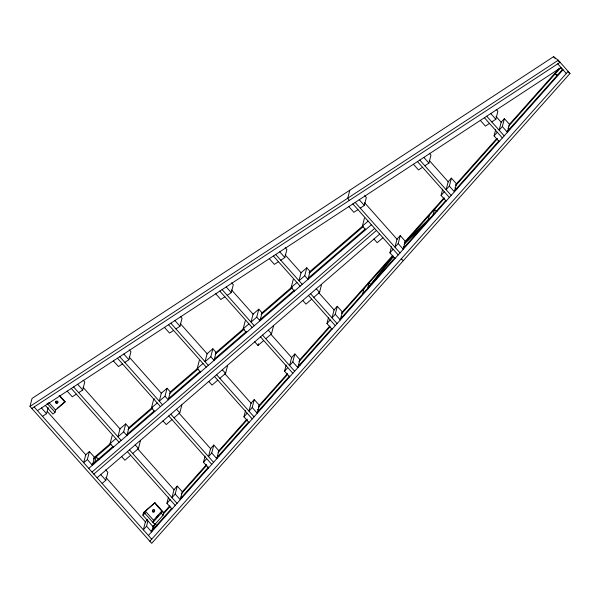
<?xml version="1.0" encoding="UTF-8"?>
<svg xmlns="http://www.w3.org/2000/svg" width="600" height="600" viewBox="0 0 600 600"><rect width="100%" height="100%" fill="white"/><g stroke="black" fill="none" stroke-linecap="round" stroke-linejoin="round"><path stroke-width="0.9" d="M30 406.41L32.047 398.438L553.575 56.677L558.255 60.24L570 73.455L151.695 543.322L30 406.41L558.255 60.24M42.487 416.347L46.553 413.678L48.142 407.482M45.233 405.353L52.98 414.067L55.05 412.29L55.613 410.107L64.927 402.075L65.055 401.595L59.767 395.647M78.66 392.64L82.725 389.97L84.773 382.005L83.085 380.108M87.367 459.54L89.415 451.567L94.485 457.275L92.438 465.24L87.367 459.54L83.692 462.705L85.74 454.74L89.415 451.567M94.845 462.127L96.21 456.817L98.91 459.855M124.815 362.392L128.88 359.73L130.928 351.765L129.24 349.86M113.363 447.195L110.115 443.55L112.163 435.585M102.135 483.457L105.81 480.285L107.858 472.32L105.608 469.785M123.675 431.865L125.715 423.9L128.962 427.545L126.915 435.518L123.675 431.865L117.93 436.815L119.977 428.85L125.715 423.9M132.705 453.48L138.45 448.53L140.49 440.565M154.718 411.555L151.47 407.903L153.517 399.938L154.792 398.835M175.92 328.905L179.985 326.243L182.032 318.278L180.345 316.373M165.023 396.217L167.07 388.252L170.31 391.905L168.27 399.87L165.023 396.217L159.285 401.168L161.325 393.202L167.07 388.252M142.86 515.19L143.542 512.535L154.935 502.717L163.748 512.625L163.065 515.28L153 526.59L142.86 515.19L144.93 513.405L145.493 511.23L153.547 520.29L152.985 522.465L161.22 513.21L161.782 511.035L153.547 520.29M147.54 519.442L145.387 521.85L143.347 529.815L146.565 526.2L147.93 520.89M143.422 513.007L154.935 502.717M174.053 417.832L179.797 412.882L181.845 404.918M153.225 525.705L151.635 531.9L146.565 526.2M153.36 529.013L154.725 523.702M200.498 372.082L197.257 368.43L199.305 360.465M171.99 509.033L166.928 503.332L168.517 497.138M175.192 494.04L177.24 486.075L182.31 491.775L180.262 499.74L175.192 494.04L171.975 497.662L174.023 489.697L177.24 486.075M210.81 356.745L212.858 348.78L216.097 352.433L214.05 360.397L210.81 356.745L205.065 361.702L207.112 353.73L212.858 348.78M227.197 295.305L231.263 292.635L233.31 284.67L231.623 282.772M219.84 378.36L225.577 373.41L227.625 365.445M208.538 467.978L203.475 462.278L205.065 456.082M246.442 332.475L243.202 328.822L245.243 320.858M211.74 452.993L213.788 445.028L218.85 450.728L216.81 458.692L211.74 452.993L208.522 456.607L210.562 448.643L213.788 445.028M256.755 317.138L258.795 309.173L262.043 312.825L259.995 320.79L256.755 317.138L251.01 322.095L253.058 314.123L258.795 309.173M254.73 341.835L257.97 345.487L258.428 343.718M249.007 422.528L243.938 416.827L245.528 410.632M280.763 260.205L284.827 257.535L286.875 249.57L285.188 247.673M252.21 407.535L254.25 399.57L259.32 405.27L257.272 413.235L252.21 407.535L248.985 411.158L251.032 403.185L254.25 399.57M265.785 338.752L271.522 333.803L273.57 325.837M294.428 291.097L291.188 287.452L293.235 279.487M304.74 275.767L306.788 267.803L310.028 271.447L307.98 279.413L304.74 275.767L298.995 280.718L301.043 272.752L306.788 267.803M289.612 376.913L284.543 371.212L286.132 365.017M292.815 361.928L294.862 353.955L299.925 359.663L297.877 367.627L292.815 361.928L289.59 365.543L291.638 357.577L294.862 353.955M313.793 297.36L319.538 292.41L321.577 284.445M349.808 190.215L347.76 198.18L349.298 200.445M332.048 329.25L326.978 323.55L328.567 317.355M335.25 314.257L337.29 306.293L342.36 311.993L340.312 319.957L335.25 314.257L332.025 317.88L334.072 309.907L337.29 306.293M360.248 208.118L364.312 205.447L366.36 197.483L364.673 195.585M365.64 229.702L362.4 226.058L364.447 218.093M362.663 293.918L364.02 288.608M394.987 258.548L389.918 252.847L391.507 246.653M398.19 243.562L400.237 235.597L405.3 241.298L403.252 249.263L398.19 243.562L394.965 247.178L397.013 239.212L400.237 235.597M424.86 165.773L428.925 163.11L430.972 155.145L429.285 153.24M428.077 220.433L429.442 215.123M433.11 214.778L434.475 209.468L436.942 211.605M446.153 201.075L441.082 195.375L442.673 189.18M449.355 186.09L451.395 178.125L456.465 183.825L454.418 191.79L449.355 186.09L446.13 189.705L448.178 181.74L451.395 178.125M491.783 121.92L495.847 119.257L497.895 111.292L496.207 109.387M499.14 141.555L494.077 135.855L495.668 129.66M502.342 126.562L504.39 118.597L509.46 124.297L507.412 132.262L502.342 126.562L499.125 130.185L501.173 122.212L504.39 118.597M372.082 283.327L393.57 256.507M166.928 503.332L170.145 499.71M203.475 462.278L206.692 458.662M243.938 416.827L247.155 413.205M284.543 371.212L287.767 367.597M326.978 323.55L330.202 319.928M389.918 252.847L393.143 249.233M441.082 195.375L444.308 191.76M494.077 135.855L497.295 132.233M163.545 512.857L169.77 505.853M182.235 491.857L206.535 464.565M218.37 451.268L247.035 419.07M258.87 405.772L287.528 373.582M299.993 359.587L329.903 325.995M341.737 312.697L392.827 255.308M404.662 242.01L443.918 197.917M455.76 184.62L496.875 138.428M509.34 124.433L559.185 68.445M163.192 514.192L170.04 506.505M181.245 493.92L206.767 465.248M217.972 452.662L247.23 419.798M258.435 407.213L287.692 374.347M298.897 361.763L330.022 326.798M341.85 313.515L392.895 256.178L367.688 288.263L369.053 282.952L370.905 284.558M404.722 242.895L444.562 198.142M455.768 185.558L497.475 138.705M508.68 126.12L560.347 68.085L563.033 69.787L148.41 535.515M151.245 531.39L171.81 508.29M180.532 498.495L208.575 466.995M216.675 457.897L248.452 422.205M257.175 412.403L289.575 376.013M297.675 366.907L331.95 328.418M340.05 319.312L394.882 257.722M402.982 248.625L445.972 200.333M454.702 190.53L498.938 140.835M507.037 131.738L562.5 69.442M149.858 541.252L568.162 71.385M407.062 240.263L428.295 219.6M404.07 244.425L423.915 225.112M57.015 408.525L65.055 401.595M110.115 443.55L115.86 438.6M151.47 407.903L157.215 402.952M197.257 368.43L203.002 363.48M243.202 328.822L248.94 323.873M291.188 287.452L296.933 282.502M362.4 226.058L368.145 221.108M93.637 457.995L110.64 443.34M128.347 428.077L152.43 407.31M170.137 392.048L197.767 368.235M215.475 352.965L243.803 328.538M261.517 313.275L291.975 287.017M308.97 272.355L362.805 225.945M93.653 459.015L111.007 444.06M128.01 429.405L152.797 408.03M169.8 393.375L198.135 368.947M215.13 354.293L244.17 329.257M261.173 314.603L292.343 287.73M309.337 273.075L363.173 226.665M91.935 464.64L113.183 446.317M126.645 434.715L154.267 410.895M168.435 398.685L200.31 371.205M213.765 359.603L246.353 331.515M259.808 319.913L294.517 289.987M307.972 278.385L365.347 228.923M88.762 468.405L371.385 224.752M92.002 472.058L374.625 228.405M93.825 474.105L376.455 230.452M97.073 477.757L379.695 234.105M130.635 455.265L124.89 460.215L121.65 456.562M171.983 419.618L166.245 424.567L162.998 420.915M217.77 380.145L212.025 385.095L208.785 381.45M257.97 345.487L263.715 340.538M311.722 299.145L305.985 304.095L302.737 300.45M382.935 237.75L377.197 242.7L373.95 239.055M31.838 408.48L560.092 62.31L558.09 60.787M37.418 410.647L561.023 67.523M76.35 394.147L72.285 396.817L67.215 391.11M122.505 363.907L118.44 366.57L113.37 360.87M173.61 330.42L169.545 333.082L164.475 327.382M224.888 296.812L220.822 299.483L215.76 293.782M278.452 261.712L274.388 264.382L269.317 258.683M357.938 209.625L353.873 212.295L348.803 206.595M422.55 167.288L418.485 169.95L413.415 164.25M489.472 123.435L485.408 126.097L480.338 120.398M568.688 72.66L570 73.455M557.385 75.188L555.24 73.823L556.875 75.66M507.952 128.153L509.805 129.757M454.965 187.68L456.81 189.285M403.312 246.36L404.625 247.5M401.243 258.877L403.32 260.678M341.288 316.597L342.517 317.663M298.77 364.358L300 365.423M257.543 409.433L258.772 410.505M217.695 455.423L218.925 456.495M181.148 496.478L182.377 497.543M155.34 524.235L157.192 525.84M553.575 56.677L555.42 58.748M557.752 63.847L566.303 73.47M495.99 116.392L501.412 122.49M490.785 113.558L495.847 119.257M486.713 116.22L504.195 135.885M484.41 117.735L502.365 137.933M429.225 160.425L448.32 181.898M423.862 157.41L428.925 163.11M419.79 160.072L451.2 195.405M417.487 161.587L449.37 197.46M364.597 202.748L397.162 239.385M359.25 199.748L364.312 205.447M355.178 202.417L400.035 252.877M352.875 203.925L398.205 254.933M316.29 288.765L319.538 292.41M285.15 254.873L301.2 272.925M318.765 292.695L334.2 310.058M279.765 251.835L284.827 257.535M275.692 254.505L302.243 284.362M310.553 293.715L337.095 323.58M273.39 256.013L300.173 286.147M308.483 295.5L335.265 325.627M268.282 330.157L271.522 333.803M231.593 289.972L253.208 314.303M270.757 334.087L291.765 357.72M226.2 286.935L231.263 292.635M222.135 289.605L254.25 325.74M262.538 335.108L294.66 371.243M219.825 291.112L252.188 327.525M260.468 336.885L292.83 373.298M222.337 369.765L225.577 373.41M180.262 323.528L207.285 353.925M224.782 373.657L251.183 403.365M174.915 320.543L179.985 326.243M170.85 323.205L208.312 365.347M216.593 374.715L254.055 416.857M168.54 324.72L206.243 367.132M214.53 376.493L252.225 418.905M176.55 409.23L179.797 412.882M129.233 357.097L161.468 393.368M179.055 413.19L210.675 448.763M123.817 354.03L128.88 359.73M119.745 356.692L162.525 404.82M170.812 414.188L213.585 462.308M117.442 358.207L160.455 406.605M168.743 415.965L211.763 464.362M135.203 444.877L138.45 448.53M83.055 387.315L120.127 429.022M137.685 448.815L174.142 489.832M77.662 384.27L82.725 389.97M73.59 386.933L121.17 440.46M129.458 449.835L177.038 503.362M71.287 388.447L119.108 442.245M127.395 451.612L175.215 505.41M59.123 395.543L64.927 402.075M154.808 503.19L163.62 513.105M161.22 513.21L163.065 515.28M48.795 402.442L55.613 410.107M46.995 403.23L55.05 412.29M144.93 513.405L154.822 524.535M47.385 411.592L85.942 454.972M105.847 477.36L145.642 522.135M100.748 474.585L105.81 480.285M41.483 407.978L46.553 413.678M34.148 406.965L151.688 539.197M57.915 402.158A1.073 1.057 14.4 0 1 56.302 402.69A1.073 1.057 14.4 0 1 56.182 401.01M57.698 401.115A1.073 1.057 14.4 0 1 57.855 401.347M154.597 510.188A1.073 1.057 14.4 0 1 153.712 511.702A1.073 1.057 14.4 0 1 152.625 510.308M152.745 510.06A1.073 1.057 14.4 0 1 153.165 509.7M153.983 509.647A1.073 1.057 14.4 0 1 154.44 509.955M156.863 516.84L158.257 515.28L156.863 516.84M55.965 402.982A1.073 1.057 14.4 0 0 57.787 402.63A1.073 1.057 14.4 0 0 56.557 401.25A1.073 1.057 14.4 0 0 55.965 402.982M152.715 511.822A1.073 1.057 14.4 0 0 154.53 511.47A1.073 1.057 14.4 0 0 153.3 510.09A1.073 1.057 14.4 0 0 152.715 511.822"/></g></svg>
